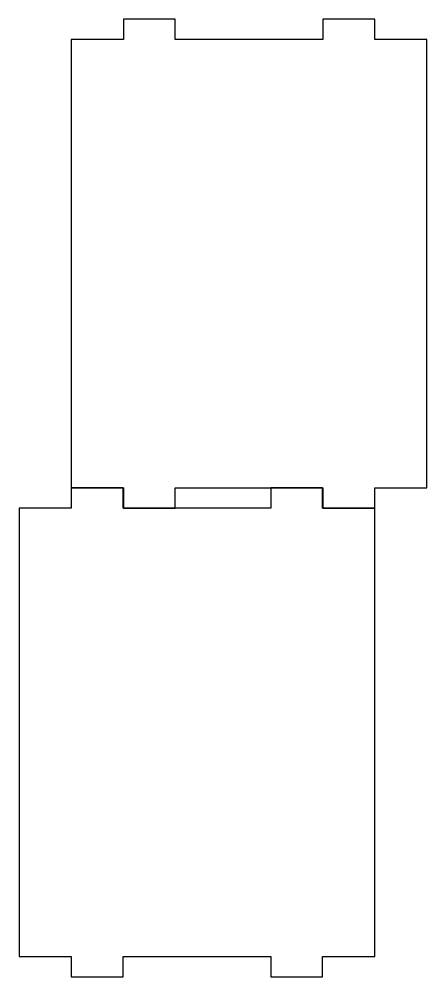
# Model space of a CAD drawing. Header units: millimetres. Extents: x -15 to 103, y -142 to 136.
import ezdxf

# ---------------------------------------------------------------- set-up
doc = ezdxf.new("R2010")
doc.units = ezdxf.units.MM

msp = doc.modelspace()

# ---------------------------------------------------------------- linework, layer by layer
for points in [[(0.1, -0.1), (15.2, -0.1), (15.2, -0.2), (15.2, -6), (30.2, -6), (30.2, -0.1), (73, -0.1), (73, -6), (88, -6), (88, -0.1), (103.1, -0.1), (103.1, 129.9), (88, 129.9), (88, 135.8), (73, 135.8), (73, 129.9), (30.2, 129.9), (30.2, 135.8), (15.2, 135.8), (15.2, 129.9), (0.1, 129.9)], [(-15, -136), (0.1, -136), (0.1, -136.1), (0.1, -141.9), (15.1, -141.9), (15.1, -136), (57.9, -136), (57.9, -141.9), (72.9, -141.9), (72.9, -136), (88, -136), (88, -6), (72.9, -6), (72.9, -0.1), (57.9, -0.1), (57.9, -6), (15.1, -6), (15.1, -0.1), (0.1, -0.1), (0.1, -6), (-15, -6)]]:
    msp.add_lwpolyline(points, close=True)

doc.saveas('drawing.dxf')
